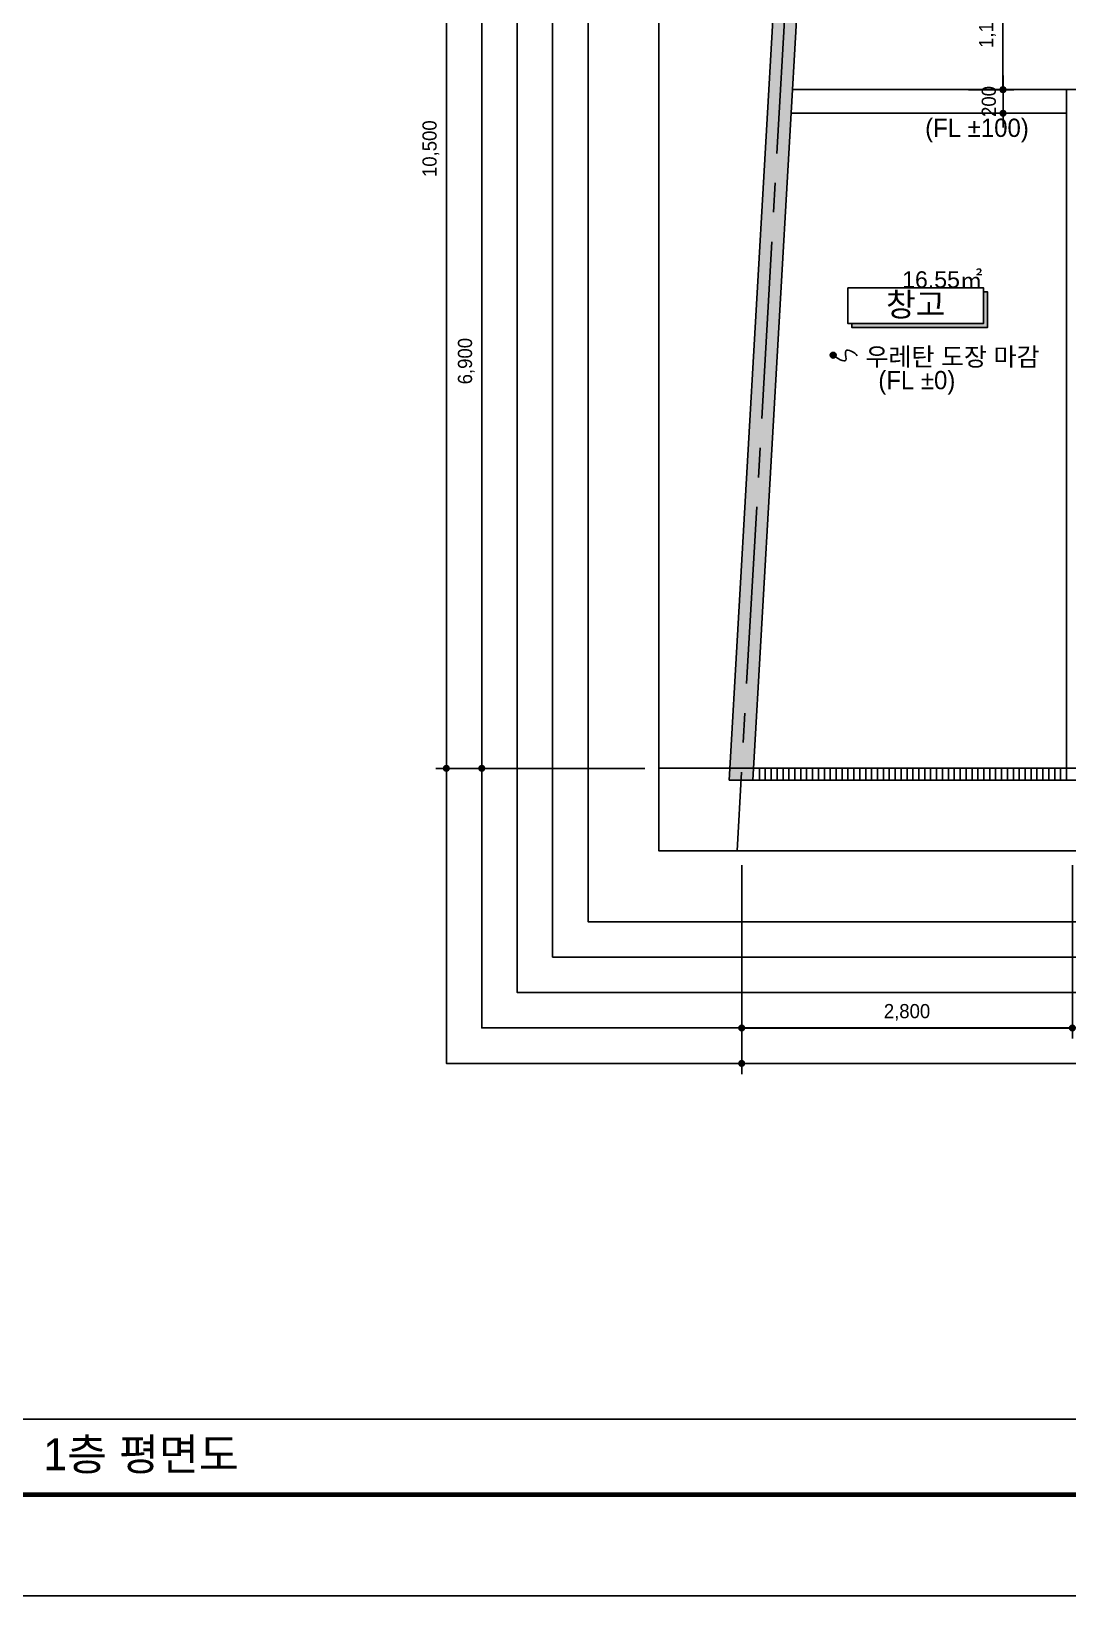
# Model space of a CAD drawing. Header units: millimetres. Extents: x -224448 to 1592092, y -164641 to 319001.
# Drawn here: x -18490 to -9715, y 146190 to 159445 of the extents above; entities that cross this region are included whole.
import ezdxf
from ezdxf.enums import TextEntityAlignment as Align

# ---------------------------------------------------------------- set-up
doc = ezdxf.new("R2010")
doc.units = ezdxf.units.MM
doc.linetypes.add('CENTER2', pattern=[1.125, 0.75, -0.125, 0.125, -0.125])
doc.layers.get('Defpoints').update_dxf_attribs({"color": 35})
for name, color, linetype in [('ARREA', 1, 'Continuous'), ('DIM', 3, 'Continuous'), ('I-SYM', 4, 'Continuous'), ('I-TEXT', 7, 'Continuous'), ('I_CON', 2, 'Continuous'), ('I_FORMAT', 7, 'Continuous'), ('I_HAT', 8, 'Continuous'), ('I_TXT', 7, 'Continuous'), ('I_WALL', 3, 'Continuous')]:
    doc.layers.add(name, color=color, linetype=linetype)
doc.styles.add('HY울릉도', font='')
doc.styles.add('IABU-글꼴스타일', font='')
doc.styles.add('NTOP', font='Dotum.ttf')
doc.styles.add('sim', font='')
doc.styles.get("Standard").update_dxf_attribs({"font": 'arial.ttf'})
doc.styles.get('HY울릉도').set_extended_font_data('HY울릉도L')
doc.styles.get('IABU-글꼴스타일').set_extended_font_data('HY울릉도L')
doc.styles.get('sim').set_extended_font_data('Pretendard Variable Light')
doc.dimstyles.new('IABC-100 (SUB)', dxfattribs={"dimscale": 60, "dimtxt": 2, "dimasz": 1, "dimexe": 1.5, "dimexo": 2, "dimgap": 1, "dimtad": 1, "dimdec": 0, "dimdsep": 46, "dimlunit": 6, "dimtxsty": 'IABU-글꼴스타일', "dimblk": '1234_Dot', "dimcen": 1, "dimclrd": 4, "dimclre": 4, "dimclrt": 7, "dimadec": 0, "dimazin": 0, "dimtfac": 1, "dimtdec": 0, "dimtix": 1, "dimtmove": 2, "dimatfit": 3, "dimldrblk": '1234_Dot', "dimfxl": 2, "dimtolj": 1, "dimtzin": 0, "dimarcsym": 0})

# ---------------------------------------------------------------- blocks, each defined once
blk = doc.blocks.new('마감지시')
at = {"layer": 'I-SYM'}
blk.add_hatch(color=256, dxfattribs=at).paths.add_polyline_path([(100285, -105169, 1), (100395, -105169, 1)])
blk.add_circle((100340, -105169), 55.1, dxfattribs=at)
blk.add_open_spline([(100340, -105169), (100472, -105076), (100636, -104989), (100521, -105343), (100750, -105224), (100793, -105160)], degree=3, knots=[104.407257, 104.407257, 104.407257, 104.407257, 483.492448, 667.725925, 958.402292, 958.402292, 958.402292, 958.402292], dxfattribs=at)
blk = doc.blocks.new('1234_Dot')
at = {"color": 0, "linetype": 'ByBlock', "lineweight": -2}
blk.add_line((-0.5, 0), (-1, 0), dxfattribs=at)
at = {"color": 0, "linetype": 'ByBlock', "const_width": 0.5}
blk.add_lwpolyline([(-0.25, 0, 1), (0.25, 0, 1)], format="xyb", close=True, dxfattribs=at)
blk = doc.blocks.new('*D352')
at = {"layer": 'Defpoints', "color": 0, "ltscale": 50, "transparency": 16777216}
for p in [(-13176, 160100), (-14676, 153200), (-13176, 153200)]:
    blk.add_point(p, dxfattribs=at)
at = {"layer": 'DIM', "color": 4, "lineweight": -2, "ltscale": 50, "transparency": 16777216}
for p, q in [((-13296, 160100), (-14766, 160100)), ((-14676, 160040), (-14676, 153260)), ((-13296, 153200), (-14766, 153200))]:
    blk.add_line(p, q, dxfattribs=at)
at = {"layer": 'DIM', "color": 4, "lineweight": -2, "ltscale": 50, "transparency": 16777216, "xscale": 60, "yscale": 60, "zscale": 60}
for p, rotation in [((-14676, 160100), 90), ((-14676, 153200), 270)]:
    blk.add_blockref('1234_Dot', p, dxfattribs=dict(at, rotation=rotation))
at = {"layer": 'DIM', "color": 7, "ltscale": 50, "transparency": 16777216, "insert": (-14807, 156650), "char_height": 120, "attachment_point": 5, "rotation": 90, "style": 'IABU-글꼴스타일'}
blk.add_mtext('\\A1;6,900', dxfattribs=at)
blk = doc.blocks.new('*D335')
at = {"layer": 'Defpoints', "color": 0, "ltscale": 50, "transparency": 16777216}
for p in [(-14976, 163700), (-13176, 163700), (-13176, 153200)]:
    blk.add_point(p, dxfattribs=at)
at = {"layer": 'DIM', "color": 4, "lineweight": -2, "ltscale": 50, "transparency": 16777216}
for p, q in [((-13296, 163700), (-15066, 163700)), ((-14976, 153260), (-14976, 163640)), ((-13296, 153200), (-15066, 153200))]:
    blk.add_line(p, q, dxfattribs=at)
at = {"layer": 'DIM', "color": 4, "lineweight": -2, "ltscale": 50, "transparency": 16777216, "xscale": 60, "yscale": 60, "zscale": 60}
for p, rotation in [((-14976, 163700), 90), ((-14976, 153200), 270)]:
    blk.add_blockref('1234_Dot', p, dxfattribs=dict(at, rotation=rotation))
at = {"layer": 'DIM', "color": 7, "ltscale": 50, "transparency": 16777216, "insert": (-15107, 158450), "char_height": 120, "attachment_point": 5, "rotation": 90, "style": 'IABU-글꼴스타일'}
blk.add_mtext('\\A1;10,500', dxfattribs=at)
blk = doc.blocks.new('*D353')
at = {"layer": 'Defpoints', "color": 0, "ltscale": 50, "transparency": 16777216}
for p in [(-12475, 152500), (-9675, 152500), (-9675, 151000)]:
    blk.add_point(p, dxfattribs=at)
at = {"layer": 'DIM', "color": 4, "lineweight": -2, "ltscale": 50, "transparency": 16777216}
for p, q in [((-12475, 152380), (-12475, 150910)), ((-9675, 152380), (-9675, 150910)), ((-12415, 151000), (-9735, 151000))]:
    blk.add_line(p, q, dxfattribs=at)
at = {"layer": 'DIM', "color": 4, "lineweight": -2, "ltscale": 50, "transparency": 16777216, "xscale": 60, "yscale": 60, "zscale": 60, "rotation": 180}
blk.add_blockref('1234_Dot', (-12475, 151000), dxfattribs=at)
at = {"layer": 'DIM', "color": 4, "lineweight": -2, "ltscale": 50, "transparency": 16777216, "xscale": 60, "yscale": 60, "zscale": 60}
blk.add_blockref('1234_Dot', (-9675, 151000), dxfattribs=at)
at = {"layer": 'DIM', "color": 7, "ltscale": 50, "transparency": 16777216, "insert": (-11075, 151132), "char_height": 120, "attachment_point": 5, "style": 'IABU-글꼴스타일'}
blk.add_mtext('\\A1;2,800', dxfattribs=at)
blk = doc.blocks.new('*D336')
at = {"layer": 'Defpoints', "color": 0, "ltscale": 50, "transparency": 16777216}
for p in [(-12475, 152500), (2825, 152500), (-12475, 150700)]:
    blk.add_point(p, dxfattribs=at)
at = {"layer": 'DIM', "color": 4, "lineweight": -2, "ltscale": 50, "transparency": 16777216}
for p, q in [((-12475, 152380), (-12475, 150610)), ((2825, 152380), (2825, 150610)), ((2765, 150700), (-12415, 150700))]:
    blk.add_line(p, q, dxfattribs=at)
at = {"layer": 'DIM', "color": 4, "lineweight": -2, "ltscale": 50, "transparency": 16777216, "xscale": 60, "yscale": 60, "zscale": 60, "rotation": 180}
blk.add_blockref('1234_Dot', (-12475, 150700), dxfattribs=at)
at = {"layer": 'DIM', "color": 4, "lineweight": -2, "ltscale": 50, "transparency": 16777216, "xscale": 60, "yscale": 60, "zscale": 60}
blk.add_blockref('1234_Dot', (2825, 150700), dxfattribs=at)
at = {"layer": 'DIM', "color": 7, "ltscale": 50, "transparency": 16777216, "insert": (-4825, 150832), "char_height": 120, "attachment_point": 5, "style": 'IABU-글꼴스타일'}
blk.add_mtext('\\A1;15,300', dxfattribs=at)
blk = doc.blocks.new('*D888')
at = {"layer": 'Defpoints', "color": 0, "ltscale": 50, "transparency": 16777216}
for p in [(-10675, 160050), (-10675, 158950), (-10263, 158950)]:
    blk.add_point(p, dxfattribs=at)
at = {"layer": 'DIM', "color": 4, "lineweight": -2, "ltscale": 50, "transparency": 16777216}
for p, q in [((-10555, 160050), (-10173, 160050)), ((-10263, 159990), (-10263, 159010)), ((-10555, 158950), (-10173, 158950))]:
    blk.add_line(p, q, dxfattribs=at)
at = {"layer": 'DIM', "color": 4, "lineweight": -2, "ltscale": 50, "transparency": 16777216, "xscale": 60, "yscale": 60, "zscale": 60}
for p, rotation in [((-10263, 160050), 90), ((-10263, 158950), 270)]:
    blk.add_blockref('1234_Dot', p, dxfattribs=dict(at, rotation=rotation))
at = {"layer": 'DIM', "color": 7, "ltscale": 50, "transparency": 16777216, "insert": (-10394, 159500), "char_height": 120, "attachment_point": 5, "rotation": 90, "style": 'IABU-글꼴스타일'}
blk.add_mtext('\\A1;1,100', dxfattribs=at)
blk = doc.blocks.new('*D889')
at = {"layer": 'Defpoints', "color": 0, "ltscale": 50, "transparency": 16777216}
for p in [(-10675, 158950), (-10675, 158750), (-10262, 158750)]:
    blk.add_point(p, dxfattribs=at)
at = {"layer": 'DIM', "color": 4, "lineweight": -2, "ltscale": 50, "transparency": 16777216}
for p, q in [((-10262, 159010), (-10262, 159070)), ((-10555, 158950), (-10172, 158950)), ((-10262, 158950), (-10262, 158750)), ((-10555, 158750), (-10172, 158750)), ((-10262, 158690), (-10262, 158630))]:
    blk.add_line(p, q, dxfattribs=at)
at = {"layer": 'DIM', "color": 4, "lineweight": -2, "ltscale": 50, "transparency": 16777216, "xscale": 60, "yscale": 60, "zscale": 60}
for p, rotation in [((-10262, 158950), 270), ((-10262, 158750), 90)]:
    blk.add_blockref('1234_Dot', p, dxfattribs=dict(at, rotation=rotation))
at = {"layer": 'DIM', "color": 7, "ltscale": 50, "transparency": 16777216, "insert": (-10382, 158850), "char_height": 120, "attachment_point": 5, "rotation": 90, "style": 'IABU-글꼴스타일'}
blk.add_mtext('\\A1;200', dxfattribs=at)

msp = doc.modelspace()

# ---------------------------------------------------------------- hatches: boundary and pattern name
at = {"layer": 'I_HAT', "true_color": 0x000000}
h = msp.add_hatch(color=18, dxfattribs=at)
h.dxf.hatch_style = 1
h.paths.add_polyline_path([(-11868.82, 163800.492), (-11968.984, 163800.492), (-11974.698, 163700.492), (-11874.535, 163700.492)])
h.paths.add_polyline_path([(-11188.701, 163800.492), (-11868.82, 163800.492), (-11874.535, 163700.492), (-11188.701, 163700.492), (-11188.701, 163709.492)])
h.paths.add_polyline_path([(-11874.535, 163700.492), (-11974.698, 163700.492), (-12180.412, 160100.492), (-12080.249, 160100.492)])
h.paths.add_polyline_path([(-11780.086, 163600.492), (-11188.701, 163600.492), (-11188.701, 163700.492), (-11874.535, 163700.492), (-12080.249, 160100.492), (-11980.086, 160100.492)])
h.paths.add_polyline_path([(-12080.249, 160100.492), (-12180.412, 160100.492), (-12574.698, 153200.492), (-12474.535, 153200.492)])
h.paths.add_polyline_path([(-11980.086, 160100.492), (-12080.249, 160100.492), (-12474.535, 153200.492), (-12374.372, 153200.492)])
h.paths.add_polyline_path([(-12374.372, 153200.492), (-12474.535, 153200.492), (-12480.249, 153100.492), (-12380.086, 153100.492)])
h.paths.add_polyline_path([(-12474.535, 153200.492), (-12574.698, 153200.492), (-12580.412, 153100.492), (-12480.249, 153100.492)])
at = {"layer": 'I_TXT'}
h = msp.add_hatch(color=256, dxfattribs=at)
h.dxf.hatch_style = 1
h.paths.add_polyline_path([(-10393.267, 157235.957), (-10427.017, 157235.957), (-10427.017, 156969.707), (-11543.15, 156969.707), (-11543.15, 156935.957), (-10393.267, 156935.957)])

# ---------------------------------------------------------------- linework, layer by layer
at = {"layer": 'ARREA', "color": 1, "linetype": 'CENTER2', "ltscale": 2000}
for p, q in [((-11834.535, 164400.492), (-12514.535, 152500.492)), ((3525.465, 153200.492), (-13175.677, 153200.492))]:
    msp.add_line(p, q, dxfattribs=at)
at = {"layer": 'Defpoints'}
for points in [[(-20140, 169950.153), (13460, 169950.153), (13460, 146190.153), (-20140, 146190.153)], [(5325.465, 166200.492), (-14975.677, 166200.492), (-14975.677, 150700.492), (5325.465, 150700.492)], [(5025.465, 165900.492), (-14675.677, 165900.492), (-14675.677, 151000.492), (5025.465, 151000.492)], [(4725.465, 165600.492), (-14375.677, 165600.492), (-14375.677, 151300.492), (4725.465, 151300.492)], [(4425.465, 165300.492), (-14075.677, 165300.492), (-14075.677, 151600.492), (4425.465, 151600.492)], [(4125.465, 165000.492), (-13775.677, 165000.492), (-13775.677, 151900.492), (4125.465, 151900.492)], [(3525.465, 164400.492), (-13175.677, 164400.492), (-13175.677, 152500.492), (3525.465, 152500.492)]]:
    msp.add_lwpolyline(points, close=True, dxfattribs=at)
at = {"layer": 'I_CON'}
for p, q in [((-12580.412, 153100.492), (-11968.984, 163800.492)), ((-12380.086, 153100.492), (-11780.086, 163600.492)), ((-12380.086, 153100.492), (-12580.412, 153100.492))]:
    msp.add_line(p, q, dxfattribs=at)
at = {"layer": 'I_FORMAT'}
msp.add_line((9447.975, 147685.353), (-19260, 147685.353), dxfattribs=at)
at = {"layer": 'I_FORMAT', "const_width": 40.174}
msp.add_lwpolyline([(9447.975, 147045.353), (-19260, 147045.353), (-19260, 169094.953), (9447.975, 169094.953)], dxfattribs=at)
at = {"layer": 'I_HAT'}
for p, q in [((-12380.086, 153200.492), (-9724.535, 153200.492)), ((-12380.086, 153100.492), (-9724.535, 153100.492)), ((-12325.106, 153200.492), (-12325.106, 153100.492)), ((-12275.106, 153200.492), (-12275.106, 153100.492)), ((-12225.106, 153200.492), (-12225.106, 153100.492)), ((-12175.106, 153200.492), (-12175.106, 153100.492)), ((-12125.106, 153200.492), (-12125.106, 153100.492)), ((-12075.106, 153200.492), (-12075.106, 153100.492)), ((-12025.106, 153200.492), (-12025.106, 153100.492)), ((-11975.106, 153200.492), (-11975.106, 153100.492)), ((-11925.106, 153200.492), (-11925.106, 153100.492)), ((-11875.106, 153200.492), (-11875.106, 153100.492)), ((-11825.106, 153200.492), (-11825.106, 153100.492)), ((-11775.106, 153200.492), (-11775.106, 153100.492)), ((-11725.106, 153200.492), (-11725.106, 153100.492)), ((-11675.106, 153200.492), (-11675.106, 153100.492)), ((-11625.106, 153200.492), (-11625.106, 153100.492)), ((-11575.106, 153200.492), (-11575.106, 153100.492)), ((-11525.106, 153200.492), (-11525.106, 153100.492)), ((-11475.106, 153200.492), (-11475.106, 153100.492)), ((-11425.106, 153200.492), (-11425.106, 153100.492)), ((-11375.106, 153200.492), (-11375.106, 153100.492)), ((-11325.106, 153200.492), (-11325.106, 153100.492)), ((-11275.106, 153200.492), (-11275.106, 153100.492)), ((-11225.106, 153200.492), (-11225.106, 153100.492)), ((-11175.106, 153200.492), (-11175.106, 153100.492)), ((-11125.106, 153200.492), (-11125.106, 153100.492)), ((-11075.106, 153200.492), (-11075.106, 153100.492)), ((-11025.106, 153200.492), (-11025.106, 153100.492)), ((-10975.106, 153200.492), (-10975.106, 153100.492)), ((-10925.106, 153200.492), (-10925.106, 153100.492)), ((-10875.106, 153200.492), (-10875.106, 153100.492)), ((-10824.535, 153200.492), (-10824.535, 153100.492)), ((-10774.535, 153200.492), (-10774.535, 153100.492)), ((-10724.535, 153200.492), (-10724.535, 153100.492)), ((-10674.535, 153200.492), (-10674.535, 153100.492)), ((-10624.535, 153200.492), (-10624.535, 153100.492)), ((-10574.535, 153200.492), (-10574.535, 153100.492)), ((-10524.535, 153200.492), (-10524.535, 153100.492)), ((-10474.535, 153200.492), (-10474.535, 153100.492)), ((-10424.535, 153200.492), (-10424.535, 153100.492)), ((-10374.535, 153200.492), (-10374.535, 153100.492)), ((-10324.535, 153200.492), (-10324.535, 153100.492)), ((-10274.535, 153200.492), (-10274.535, 153100.492)), ((-10224.535, 153200.492), (-10224.535, 153100.492)), ((-10174.535, 153200.492), (-10174.535, 153100.492)), ((-10124.535, 153200.492), (-10124.535, 153100.492)), ((-10074.535, 153200.492), (-10074.535, 153100.492)), ((-10024.535, 153200.492), (-10024.535, 153100.492)), ((-9974.535, 153200.492), (-9974.535, 153100.492)), ((-9924.535, 153200.492), (-9924.535, 153100.492)), ((-9874.535, 153200.492), (-9874.535, 153100.492)), ((-9824.535, 153200.492), (-9824.535, 153100.492)), ((-9774.535, 153200.492), (-9774.535, 153100.492))]:
    msp.add_line(p, q, dxfattribs=at)
at = {"layer": 'I_TXT', "color": 142}
msp.add_lwpolyline([(-11576.9, 157269.707), (-10427.017, 157269.707), (-10427.017, 156969.707), (-11576.9, 156969.707)], close=True, dxfattribs=at)
msp.add_lwpolyline([(-10427.017, 157235.957), (-10393.267, 157235.957), (-10393.267, 156935.957), (-11543.15, 156935.957), (-11543.15, 156969.707)], dxfattribs=at)
at = {"layer": 'I_WALL'}
for p, q in [((-9724.535, 158950.492), (-12045.8, 158950.492)), ((-9624.535, 158950.492), (-9724.535, 158950.492)), ((-9724.535, 158950.492), (-9724.535, 153100.492)), ((-9724.535, 158750.492), (-12057.229, 158750.492)), ((-9624.535, 153100.492), (-9724.535, 153100.492))]:
    msp.add_line(p, q, dxfattribs=at)

# ---------------------------------------------------------------- block references
at = {"layer": 'I-SYM', "color": 9, "linetype": 'Continuous', "ltscale": 0.5, "xscale": -0.4499995898310166, "yscale": 0.4499995898310166, "zscale": 0.4499995897611674, "rotation": 180}
msp.add_blockref('마감지시', (-56853.466, 109373.747), dxfattribs=at)

# ---------------------------------------------------------------- texts
at = {"insert": (-11576.9, 157411.13), "char_height": 140, "attachment_point": 1}
msp.add_mtext_dynamic_manual_height_columns('\\pxqr;16.55{\\fGulim|b0|i0|c129|p50;㎡}', width=1140.73369, gutter_width=12.5, heights=[0], dxfattribs=at)
at = {"layer": 'I-TEXT', "color": 0, "style": 'NTOP'}
for s, p in [('(FL %%P100)', (-10482.68, 158627.067)), ('우레탄 도장 마감', (-10689.797, 156687.262)), ('(FL %%P0)', (-10991.941, 156489.262))]:
    msp.add_text(s, height=155, dxfattribs=at).set_placement(p, align=Align.MIDDLE_CENTER)
at = {"layer": 'I_FORMAT', "insert": (-15432.901, 147374.466), "char_height": 270, "width": 5910.6775, "attachment_point": 5, "style": 'sim'}
msp.add_mtext('\\pxql;1층 평면도', dxfattribs=at)
at = {"layer": 'I_TXT', "color": 142, "insert": (-11001.958, 157119.707), "char_height": 200, "width": 1149.88274, "attachment_point": 5, "style": 'HY울릉도'}
msp.add_mtext('{\\fPretendard Variable Medium|b0|i0|c129|p2;창고}', dxfattribs=at)

# ---------------------------------------------------------------- dimensions: what is measured, and where the dimension line sits
at = {"layer": 'DIM', "ltscale": 50}
for base, p1, p2, picture, middle in [((-14975.677, 163700.492), (-13175.677, 153200.492), (-13175.677, 163700.492), '*D335', (-15107.105, 158450.492)), ((-14675.677, 153200.492), (-13175.677, 160100.492), (-13175.677, 153200.492), '*D352', (-14807.105, 156650.492)), ((-10262.982, 158950.492), (-10674.535, 160050.492), (-10674.535, 158950.492), '*D888', (-10394.41, 159500.492)), ((-10262.002, 158750.492), (-10674.535, 158950.492), (-10674.535, 158750.492), '*D889', (-10382.002, 158850.492))]:
    dim = msp.add_linear_dim(base=base, p1=p1, p2=p2, angle=90, dimstyle='IABC-100 (SUB)', dxfattribs=at)
    dim.commit()
    dim.dimension.update_dxf_attribs({"geometry": picture, "text_midpoint": middle})
for base, p1, p2, picture, middle in [((-9674.535, 151000.492), (-12474.535, 152500.492), (-9674.535, 152500.492), '*D353', (-11074.535, 151131.92)), ((-12474.535, 150700.492), (2825.465, 152500.492), (-12474.535, 152500.492), '*D336', (-4824.535, 150831.92))]:
    dim = msp.add_linear_dim(base=base, p1=p1, p2=p2, dimstyle='IABC-100 (SUB)', dxfattribs=at)
    dim.commit()
    dim.dimension.update_dxf_attribs({"geometry": picture, "text_midpoint": middle})

doc.saveas('drawing.dxf')
